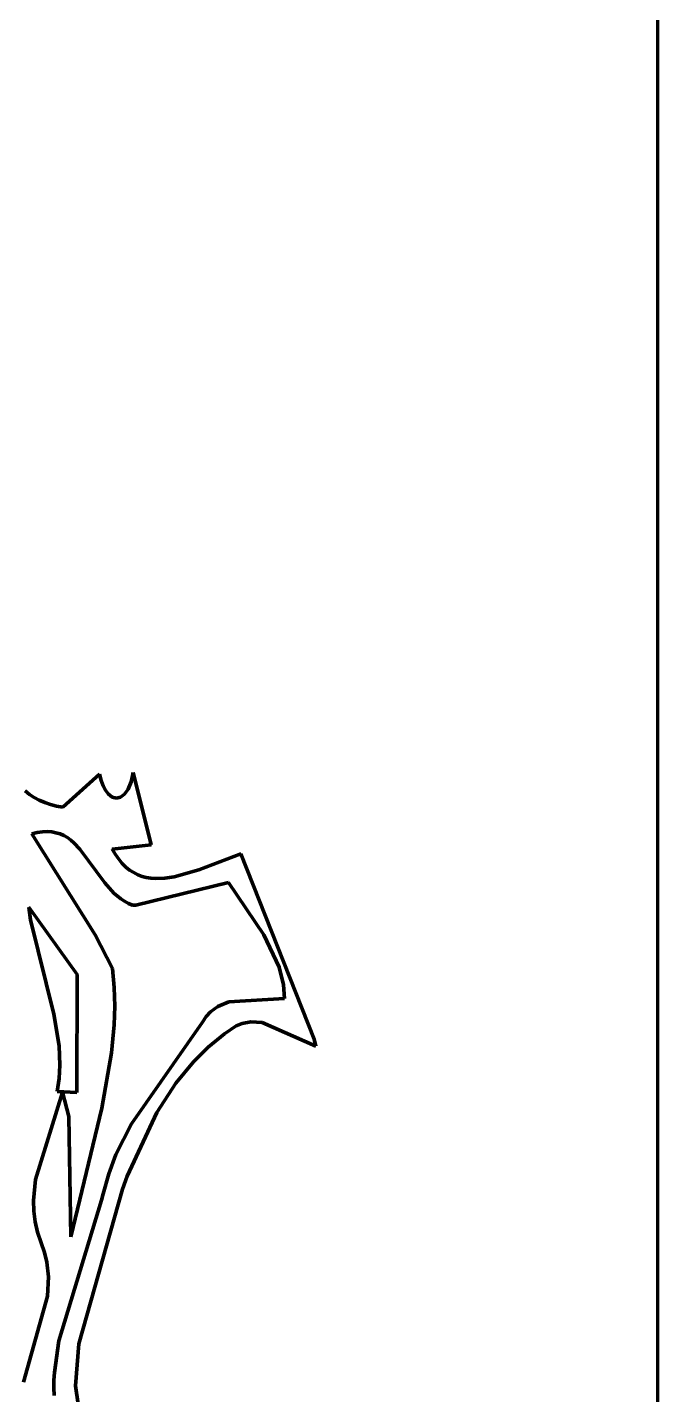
# Model space of a CAD drawing. Header units: millimetres. Extents: x 0 to 8.3, y 0 to 12.4.
# Drawn here: x 7.758 to 8.333, y 3.243 to 4.489 of the extents above; entities that cross this region are included whole.
import ezdxf

# ---------------------------------------------------------------- set-up
doc = ezdxf.new("R2010")
doc.units = ezdxf.units.MM
doc.layers.add('color#7c7c7cff', color=7, linetype='CONTINUOUS', lineweight=100)
doc.layers.add('color#ffffffff', color=7, linetype='CONTINUOUS', lineweight=100)

msp = doc.modelspace()

# ---------------------------------------------------------------- linework, layer by layer
at = {"layer": 'color#7c7c7cff'}
for p, q in [((7.7907, 3.778), (7.8243, 3.8081)), ((7.8243, 3.8081), (7.8258, 3.8023)), ((7.8258, 3.8023), (7.8277, 3.7975)), ((7.8503, 3.7947), (7.853, 3.8012)), ((7.853, 3.8012), (7.8544, 3.8066)), ((7.8544, 3.8066), (7.855, 3.8096)), ((7.855, 3.8096), (7.8712, 3.7439)), ((7.7563, 3.793), (7.7604, 3.7898)), ((7.7604, 3.7898), (7.7647, 3.787)), ((7.8277, 3.7975), (7.8298, 3.7935)), ((7.8298, 3.7935), (7.8321, 3.7904)), ((7.8321, 3.7904), (7.8357, 3.7874)), ((7.8434, 3.7872), (7.847, 3.79)), ((7.847, 3.79), (7.8503, 3.7947)), ((7.7647, 3.787), (7.7693, 3.7845)), ((7.7693, 3.7845), (7.7742, 3.7823)), ((7.7742, 3.7823), (7.7794, 3.7805)), ((7.7794, 3.7805), (7.7849, 3.779)), ((7.7849, 3.779), (7.7907, 3.778)), ((7.8357, 3.7874), (7.8396, 3.7864)), ((7.8396, 3.7864), (7.8434, 3.7872)), ((7.7675, 3.7552), (7.7626, 3.7539)), ((7.7626, 3.7539), (7.8203, 3.6618)), ((7.7722, 3.7558), (7.7675, 3.7552)), ((7.7765, 3.756), (7.7722, 3.7558)), ((7.7807, 3.7557), (7.7765, 3.756)), ((7.7845, 3.7549), (7.7807, 3.7557)), ((7.7882, 3.7538), (7.7845, 3.7549)), ((7.7916, 3.7522), (7.7882, 3.7538)), ((7.7949, 3.7504), (7.7916, 3.7522)), ((7.798, 3.7482), (7.7949, 3.7504)), ((7.8009, 3.7457), (7.798, 3.7482)), ((7.8064, 3.74), (7.8009, 3.7457)), ((7.8291, 3.7093), (7.8064, 3.74)), ((7.8712, 3.7439), (7.8359, 3.74)), ((7.8359, 3.74), (7.8387, 3.735)), ((7.8387, 3.735), (7.8417, 3.7307)), ((7.8417, 3.7307), (7.8449, 3.7269)), ((7.8449, 3.7269), (7.8483, 3.7236)), ((7.9147, 3.721), (7.9531, 3.7356)), ((7.9531, 3.7356), (8.0201, 3.5666)), ((7.8483, 3.7236), (7.8517, 3.7208)), ((7.8517, 3.7208), (7.8554, 3.7185)), ((7.8554, 3.7185), (7.8591, 3.7166)), ((7.8591, 3.7166), (7.863, 3.7151)), ((7.863, 3.7151), (7.8669, 3.7141)), ((7.8669, 3.7141), (7.871, 3.7134)), ((7.8837, 3.7133), (7.8924, 3.7146)), ((7.8924, 3.7146), (7.9147, 3.721)), ((7.8374, 3.6999), (7.8291, 3.7093)), ((7.942, 3.7096), (7.8575, 3.6887)), ((7.871, 3.7134), (7.8751, 3.7131)), ((7.8751, 3.7131), (7.8837, 3.7133)), ((7.9742, 3.6617), (7.942, 3.7096)), ((7.8437, 3.6947), (7.8374, 3.6999)), ((7.847, 3.6924), (7.8437, 3.6947)), ((7.8506, 3.6905), (7.847, 3.6924)), ((7.8544, 3.6889), (7.8506, 3.6905)), ((7.8575, 3.6887), (7.8544, 3.6889)), ((7.7597, 3.6871), (7.7613, 3.6754)), ((7.8039, 3.6256), (7.7597, 3.6871)), ((7.7613, 3.6754), (7.7827, 3.5894)), ((7.8203, 3.6618), (7.8361, 3.6311)), ((7.9881, 3.6322), (7.9742, 3.6617)), ((7.8361, 3.6311), (7.8377, 3.6139)), ((7.992, 3.6163), (7.9881, 3.6322)), ((7.8036, 3.5181), (7.8039, 3.6256)), ((7.8377, 3.6139), (7.8382, 3.5968)), ((7.9931, 3.6037), (7.992, 3.6163)), ((7.9422, 3.6006), (7.9931, 3.6037)), ((7.7827, 3.5894), (7.7874, 3.5606)), ((7.8382, 3.5968), (7.8377, 3.5798)), ((7.9216, 3.5875), (7.9255, 3.5917)), ((7.9255, 3.5917), (7.9322, 3.5965)), ((7.9322, 3.5965), (7.9422, 3.6006)), ((7.8377, 3.5798), (7.8353, 3.5543)), ((7.8533, 3.4895), (7.9182, 3.5823)), ((7.9182, 3.5823), (7.9216, 3.5875)), ((7.9489, 3.5789), (7.9382, 3.5716)), ((7.9542, 3.5809), (7.9489, 3.5789)), ((7.9621, 3.5824), (7.9542, 3.5809)), ((7.9725, 3.5819), (7.9621, 3.5824)), ((8.0216, 3.5603), (7.9725, 3.5819)), ((7.9382, 3.5716), (7.9234, 3.5594)), ((8.0201, 3.5666), (8.0216, 3.5603)), ((7.7874, 3.5606), (7.7881, 3.5429)), ((7.8353, 3.5543), (7.8262, 3.5037)), ((7.9234, 3.5594), (7.9099, 3.546)), ((7.7881, 3.5429), (7.7875, 3.531)), ((7.9099, 3.546), (7.8938, 3.5265)), ((7.7875, 3.531), (7.7857, 3.519)), ((7.7905, 3.5185), (7.7659, 3.4388)), ((7.7857, 3.519), (7.8036, 3.5181)), ((7.7962, 3.4963), (7.7905, 3.5185)), ((7.8938, 3.5265), (7.8764, 3.4998)), ((7.8262, 3.5037), (7.7982, 3.3866)), ((7.7982, 3.3866), (7.7962, 3.4963)), ((7.8392, 3.4615), (7.8533, 3.4895)), ((7.8764, 3.4998), (7.8494, 3.442)), ((7.8326, 3.4439), (7.8392, 3.4615)), ((7.8275, 3.4256), (7.8326, 3.4439)), ((7.8494, 3.442), (7.8451, 3.4301)), ((7.7659, 3.4388), (7.764, 3.4196)), ((7.8451, 3.4301), (7.8055, 3.289)), ((7.764, 3.4196), (7.7642, 3.41)), ((7.7871, 3.2917), (7.8261, 3.4199)), ((7.8261, 3.4199), (7.8275, 3.4256)), ((7.7642, 3.41), (7.7654, 3.4003)), ((7.7654, 3.4003), (7.7676, 3.3907)), ((7.7676, 3.3907), (7.7709, 3.3811)), ((7.7709, 3.3811), (7.7741, 3.3723)), ((7.7741, 3.3723), (7.7762, 3.3634)), ((7.7762, 3.3634), (7.7777, 3.3501)), ((7.7777, 3.3501), (7.7769, 3.3324)), ((7.7769, 3.3324), (7.7549, 3.2542)), ((7.7831, 3.2629), (7.7871, 3.2917)), ((7.8055, 3.289), (7.8022, 3.2508)), ((7.7825, 3.2488), (7.7826, 3.2558)), ((7.7826, 3.2558), (7.7831, 3.2629)), ((7.7828, 3.2419), (7.7825, 3.2488)), ((7.8022, 3.2508), (7.8049, 3.2342))]:
    msp.add_line(p, q, dxfattribs=at)
at = {"layer": 'color#ffffffff'}
for p, q in [((8.3333, 12.3611), (8.3333, 0)), ((7.8243, 3.8081), (7.7907, 3.778)), ((7.8258, 3.8023), (7.8243, 3.8081)), ((7.8277, 3.7975), (7.8258, 3.8023)), ((7.853, 3.8012), (7.8503, 3.7947)), ((7.8544, 3.8066), (7.853, 3.8012)), ((7.855, 3.8096), (7.8544, 3.8066)), ((7.8712, 3.7439), (7.855, 3.8096)), ((7.7604, 3.7898), (7.7563, 3.793)), ((7.7647, 3.787), (7.7604, 3.7898)), ((7.8298, 3.7935), (7.8277, 3.7975)), ((7.8321, 3.7904), (7.8298, 3.7935)), ((7.8357, 3.7874), (7.8321, 3.7904)), ((7.847, 3.79), (7.8434, 3.7872)), ((7.8503, 3.7947), (7.847, 3.79)), ((7.7693, 3.7845), (7.7647, 3.787)), ((7.7742, 3.7823), (7.7693, 3.7845)), ((7.7794, 3.7805), (7.7742, 3.7823)), ((7.7849, 3.779), (7.7794, 3.7805)), ((7.7907, 3.778), (7.7849, 3.779)), ((7.8396, 3.7864), (7.8357, 3.7874)), ((7.8434, 3.7872), (7.8396, 3.7864)), ((7.7626, 3.7539), (7.7675, 3.7552)), ((7.8203, 3.6618), (7.7626, 3.7539)), ((7.7675, 3.7552), (7.7722, 3.7558)), ((7.7722, 3.7558), (7.7765, 3.756)), ((7.7765, 3.756), (7.7807, 3.7557)), ((7.7807, 3.7557), (7.7845, 3.7549)), ((7.7845, 3.7549), (7.7882, 3.7538)), ((7.7882, 3.7538), (7.7916, 3.7522)), ((7.7916, 3.7522), (7.7949, 3.7504)), ((7.7949, 3.7504), (7.798, 3.7482)), ((7.798, 3.7482), (7.8009, 3.7457)), ((7.8009, 3.7457), (7.8064, 3.74)), ((7.8064, 3.74), (7.8291, 3.7093)), ((7.8359, 3.74), (7.8712, 3.7439)), ((7.8387, 3.735), (7.8359, 3.74)), ((7.8417, 3.7307), (7.8387, 3.735)), ((7.8449, 3.7269), (7.8417, 3.7307)), ((7.8483, 3.7236), (7.8449, 3.7269)), ((7.9531, 3.7356), (7.9147, 3.721)), ((8.0201, 3.5666), (7.9531, 3.7356)), ((7.8517, 3.7208), (7.8483, 3.7236)), ((7.8554, 3.7185), (7.8517, 3.7208)), ((7.8591, 3.7166), (7.8554, 3.7185)), ((7.863, 3.7151), (7.8591, 3.7166)), ((7.8669, 3.7141), (7.863, 3.7151)), ((7.871, 3.7134), (7.8669, 3.7141)), ((7.8924, 3.7146), (7.8837, 3.7133)), ((7.9147, 3.721), (7.8924, 3.7146)), ((7.8291, 3.7093), (7.8374, 3.6999)), ((7.8575, 3.6887), (7.942, 3.7096)), ((7.8751, 3.7131), (7.871, 3.7134)), ((7.8837, 3.7133), (7.8751, 3.7131)), ((7.942, 3.7096), (7.9742, 3.6617)), ((7.8374, 3.6999), (7.8437, 3.6947)), ((7.8437, 3.6947), (7.847, 3.6924)), ((7.847, 3.6924), (7.8506, 3.6905)), ((7.8506, 3.6905), (7.8544, 3.6889)), ((7.8544, 3.6889), (7.8575, 3.6887)), ((7.7597, 3.6871), (7.8039, 3.6256)), ((7.7613, 3.6754), (7.7597, 3.6871)), ((7.7827, 3.5894), (7.7613, 3.6754)), ((7.8361, 3.6311), (7.8203, 3.6618)), ((7.9742, 3.6617), (7.9881, 3.6322)), ((7.8377, 3.6139), (7.8361, 3.6311)), ((7.9881, 3.6322), (7.992, 3.6163)), ((7.8039, 3.6256), (7.8036, 3.5181)), ((7.8382, 3.5968), (7.8377, 3.6139)), ((7.992, 3.6163), (7.9931, 3.6037)), ((7.9931, 3.6037), (7.9422, 3.6006)), ((7.7874, 3.5606), (7.7827, 3.5894)), ((7.8377, 3.5798), (7.8382, 3.5968)), ((7.9255, 3.5917), (7.9216, 3.5875)), ((7.9322, 3.5965), (7.9255, 3.5917)), ((7.9422, 3.6006), (7.9322, 3.5965)), ((7.8353, 3.5543), (7.8377, 3.5798)), ((7.9182, 3.5823), (7.8533, 3.4895)), ((7.9216, 3.5875), (7.9182, 3.5823)), ((7.9382, 3.5716), (7.9489, 3.5789)), ((7.9489, 3.5789), (7.9542, 3.5809)), ((7.9542, 3.5809), (7.9621, 3.5824)), ((7.9621, 3.5824), (7.9725, 3.5819)), ((7.9725, 3.5819), (8.0216, 3.5603)), ((7.9234, 3.5594), (7.9382, 3.5716)), ((8.0216, 3.5603), (8.0201, 3.5666)), ((7.7881, 3.5429), (7.7874, 3.5606)), ((7.8262, 3.5037), (7.8353, 3.5543)), ((7.9099, 3.546), (7.9234, 3.5594)), ((7.7875, 3.531), (7.7881, 3.5429)), ((7.8938, 3.5265), (7.9099, 3.546)), ((7.7857, 3.519), (7.7875, 3.531)), ((7.7659, 3.4388), (7.7905, 3.5185)), ((7.8036, 3.5181), (7.7857, 3.519)), ((7.7905, 3.5185), (7.7962, 3.4963)), ((7.8764, 3.4998), (7.8938, 3.5265)), ((7.7982, 3.3866), (7.8262, 3.5037)), ((7.7962, 3.4963), (7.7982, 3.3866)), ((7.8533, 3.4895), (7.8392, 3.4615)), ((7.8494, 3.442), (7.8764, 3.4998)), ((7.8392, 3.4615), (7.8326, 3.4439)), ((7.8326, 3.4439), (7.8275, 3.4256)), ((7.8451, 3.4301), (7.8494, 3.442)), ((7.764, 3.4196), (7.7659, 3.4388)), ((7.8055, 3.289), (7.8451, 3.4301)), ((7.7642, 3.41), (7.764, 3.4196)), ((7.8261, 3.4199), (7.7871, 3.2917)), ((7.8275, 3.4256), (7.8261, 3.4199)), ((7.7654, 3.4003), (7.7642, 3.41)), ((7.7676, 3.3907), (7.7654, 3.4003)), ((7.7709, 3.3811), (7.7676, 3.3907)), ((7.7741, 3.3723), (7.7709, 3.3811)), ((7.7762, 3.3634), (7.7741, 3.3723)), ((7.7777, 3.3501), (7.7762, 3.3634)), ((7.7769, 3.3324), (7.7777, 3.3501)), ((7.7549, 3.2542), (7.7769, 3.3324)), ((7.7871, 3.2917), (7.7831, 3.2629)), ((7.8022, 3.2508), (7.8055, 3.289)), ((7.7826, 3.2558), (7.7825, 3.2488)), ((7.7831, 3.2629), (7.7826, 3.2558)), ((7.7825, 3.2488), (7.7828, 3.2419)), ((7.8049, 3.2342), (7.8022, 3.2508))]:
    msp.add_line(p, q, dxfattribs=at)

doc.saveas('drawing.dxf')
